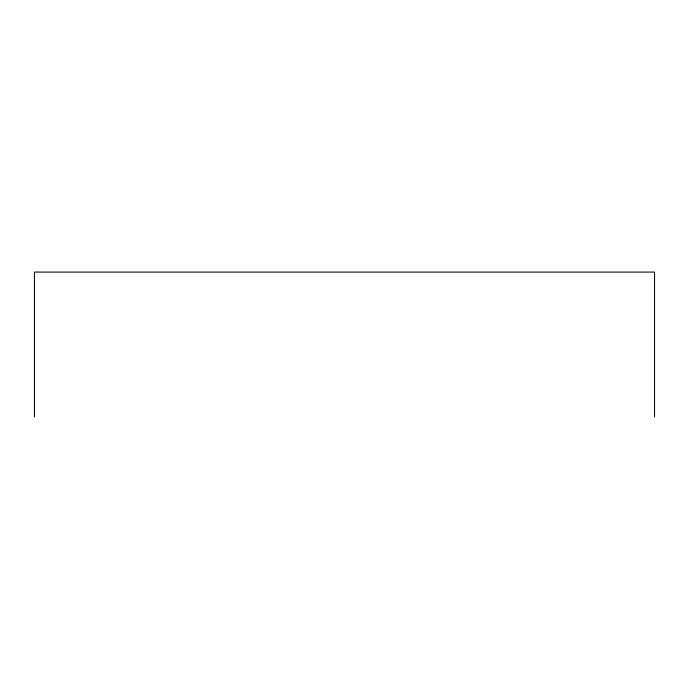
<?xml version="1.0" encoding="UTF-8"?>
<svg xmlns="http://www.w3.org/2000/svg" width="689" height="689" viewBox="0 0 689 689"><rect width="100%" height="100%" fill="white"/><g stroke="black" fill="none" stroke-linecap="round" stroke-linejoin="round"><path stroke-width="1.03" d="M654.55 416.914L654.55 272.086L34.45 272.086L34.45 416.914"/></g></svg>
